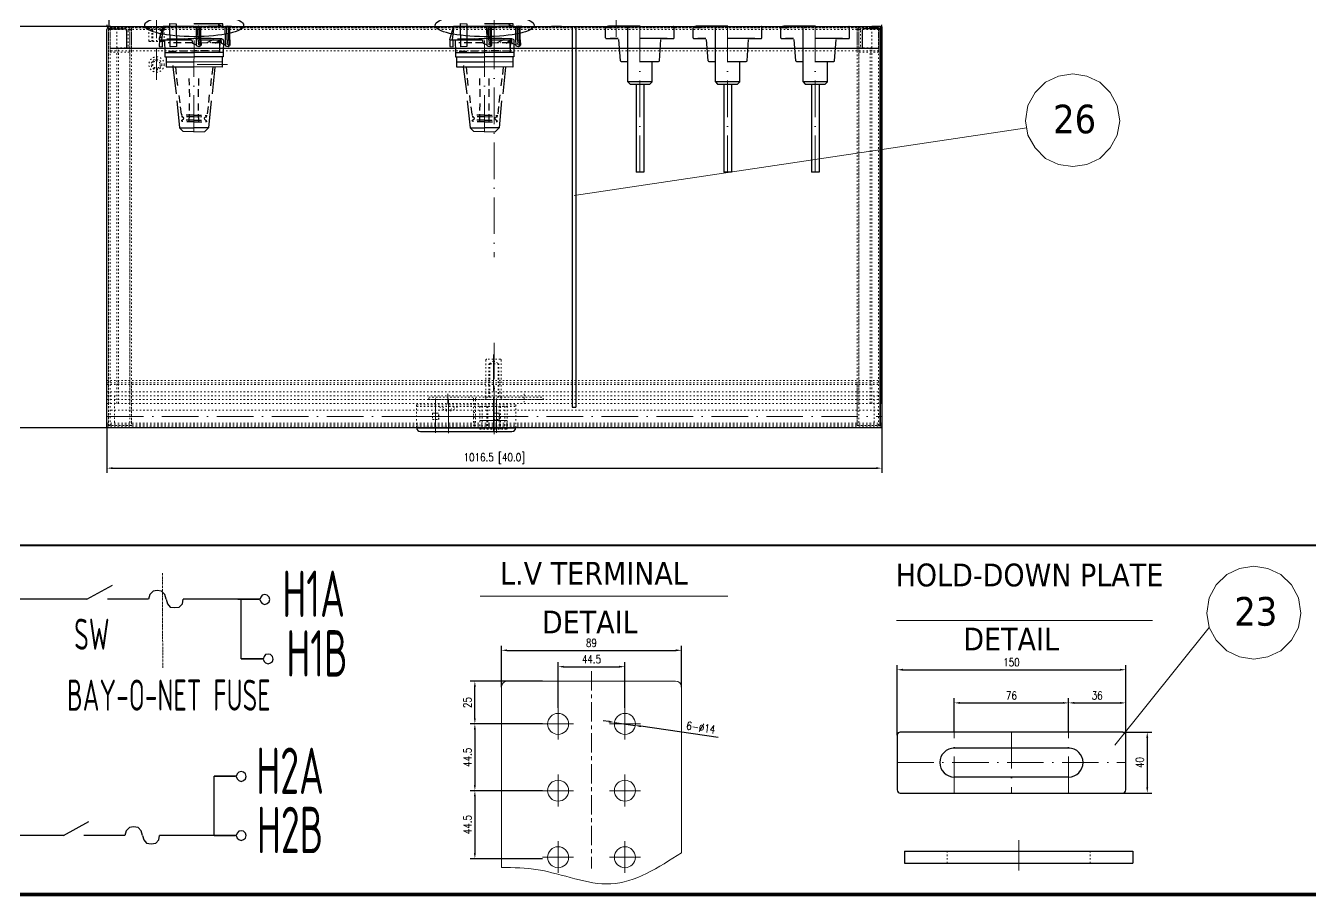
# Model space of a CAD drawing. Header units: millimetres. Extents: x 13152 to 35014, y -6229 to -226.
# Drawn here: x 26765 to 28450, y -4089 to -2945 of the extents above; entities that cross this region are included whole.
import ezdxf
from ezdxf.enums import TextEntityAlignment as Align

# ---------------------------------------------------------------- set-up
doc = ezdxf.new("R2010")
doc.units = ezdxf.units.MM
doc.header["$LTSCALE"] = 4
for name, pattern in [('5 双点画线', [10.5, 6.25, -1.25, 0.25, -1.25, 0.25, -1.25]), ('ACAD_ISO03W100', [1.18, 0.47, -0.71]), ('ACAD_ISO10W100', [18, 12, -3, 0, -3]), ('CENTERX2', [101.6, 63.5, -12.7, 12.7, -12.7]), ('DASHED', [0.75, 0.5, -0.25]), ('点画线', [18, 12, -2, 2, -2])]:
    doc.linetypes.add(name, pattern=pattern)
doc.layers.add('1', color=12, linetype='Continuous')
doc.layers.add('4虚线层', color=6, linetype='DASHED')
doc.layers.add('中心线层', color=1, linetype='点画线', lineweight=18, true_color=0xff0000)
doc.layers.add('标注、文本', color=3, linetype='Continuous', lineweight=25)
doc.layers.add('铁心', color=3, linetype='Continuous', lineweight=0)
doc.styles.add('pdm', font='gbenor.shx', dxfattribs={"width": 0.8, "bigfont": 'gbhzfs.shx'})
doc.styles.add('Tahoma$001', font='tahoma.ttf', dxfattribs={"height": 2.159784})
doc.styles.add('TH_GBDIM', font='romans.shx', dxfattribs={"width": 0.8, "bigfont": 'gbcbig.shx'})
doc.dimstyles.new('TH_GBDIM1', dxfattribs={"dimscale": 3, "dimtxt": 3.5, "dimasz": 2.5, "dimexe": 2, "dimexo": 0, "dimgap": 1.5, "dimtad": 1, "dimdec": 1, "dimzin": 0, "dimdsep": 46, "dimtxsty": 'TH_GBDIM', "dimcen": 2.5, "dimclrd": 3, "dimclre": 256, "dimclrt": 2, "dimadec": 0, "dimazin": 0, "dimtfac": 0.714286, "dimtdec": 1, "dimtmove": 0, "dimatfit": 3, "dimfxl": 1, "dimtzin": 0, "dimlwd": -1, "dimlwe": -1, "dimarcsym": 0})

# ---------------------------------------------------------------- blocks, each defined once
blk = doc.blocks.new('*D257')
at = {"layer": 'Defpoints', "color": 0, "transparency": 16777216}
for p in [(28203.9, -3872.9), (28203.9, -3952.9), (28236.1, -3952.9)]:
    blk.add_point(p, dxfattribs=at)
at = {"layer": '标注、文本', "transparency": 16777216}
for p, q in [((28203.9, -3872.9), (28242.1, -3872.9)), ((28203.9, -3952.9), (28242.1, -3952.9))]:
    blk.add_line(p, q, dxfattribs=at)
at = {"layer": '标注、文本', "color": 3, "transparency": 16777216}
blk.add_line((28236.1, -3880.4), (28236.1, -3945.4), dxfattribs=at)
for points in [[(28234.8, -3880.4), (28237.3, -3880.4), (28236.1, -3872.9)], [(28234.8, -3945.4), (28237.3, -3945.4), (28236.1, -3952.9)]]:
    blk.add_solid(points, dxfattribs=at)
at = {"layer": '标注、文本', "color": 2, "transparency": 16777216, "insert": (28226.3, -3912.9), "char_height": 10.5, "attachment_point": 5, "rotation": 90, "style": 'TH_GBDIM'}
blk.add_mtext('40', dxfattribs=at)
blk = doc.blocks.new('*D258')
at = {"layer": 'Defpoints', "color": 0, "transparency": 16777216}
for p in [(28207.9, -3791), (27907.9, -3876.9), (28207.9, -3876.9)]:
    blk.add_point(p, dxfattribs=at)
at = {"layer": '标注、文本', "transparency": 16777216}
for p, q in [((27907.9, -3876.9), (27907.9, -3785)), ((28207.9, -3876.9), (28207.9, -3785))]:
    blk.add_line(p, q, dxfattribs=at)
at = {"layer": '标注、文本', "color": 3, "transparency": 16777216}
blk.add_line((27915.4, -3791), (28200.4, -3791), dxfattribs=at)
for points in [[(27915.4, -3789.7), (27915.4, -3792.2), (27907.9, -3791)], [(28200.4, -3789.7), (28200.4, -3792.2), (28207.9, -3791)]]:
    blk.add_solid(points, dxfattribs=at)
at = {"layer": '标注、文本', "color": 2, "transparency": 16777216, "insert": (28057.9, -3781.2), "char_height": 10.5, "attachment_point": 5, "style": 'TH_GBDIM'}
blk.add_mtext('150', dxfattribs=at)
blk = doc.blocks.new('*D259')
at = {"layer": 'Defpoints', "color": 0, "transparency": 16777216}
for p in [(28132.9, -3834.5), (27982.9, -3872.9), (28132.9, -3872.9)]:
    blk.add_point(p, dxfattribs=at)
at = {"layer": '标注、文本', "transparency": 16777216}
for p, q in [((27982.9, -3872.9), (27982.9, -3828.5)), ((28132.9, -3872.9), (28132.9, -3828.5))]:
    blk.add_line(p, q, dxfattribs=at)
at = {"layer": '标注、文本', "color": 3, "transparency": 16777216}
blk.add_line((27990.4, -3834.5), (28125.4, -3834.5), dxfattribs=at)
for points in [[(27990.4, -3833.3), (27990.4, -3835.8), (27982.9, -3834.5)], [(28125.4, -3833.3), (28125.4, -3835.8), (28132.9, -3834.5)]]:
    blk.add_solid(points, dxfattribs=at)
at = {"layer": '标注、文本', "color": 2, "transparency": 16777216, "insert": (28057.9, -3824.8), "char_height": 10.5, "attachment_point": 5, "style": 'TH_GBDIM'}
blk.add_mtext('76', dxfattribs=at)
blk = doc.blocks.new('*D260')
at = {"layer": 'Defpoints', "color": 0, "transparency": 16777216}
for p in [(28207.9, -3834.5), (28132.9, -3872.9), (28207.9, -3872.9)]:
    blk.add_point(p, dxfattribs=at)
at = {"layer": '标注、文本', "transparency": 16777216}
for p, q in [((28132.9, -3872.9), (28132.9, -3828.5)), ((28207.9, -3872.9), (28207.9, -3828.5))]:
    blk.add_line(p, q, dxfattribs=at)
at = {"layer": '标注、文本', "color": 3, "transparency": 16777216}
blk.add_line((28140.4, -3834.5), (28200.4, -3834.5), dxfattribs=at)
for points in [[(28140.4, -3833.3), (28140.4, -3835.8), (28132.9, -3834.5)], [(28200.4, -3833.3), (28200.4, -3835.8), (28207.9, -3834.5)]]:
    blk.add_solid(points, dxfattribs=at)
at = {"layer": '标注、文本', "color": 2, "transparency": 16777216, "insert": (28170.4, -3824.8), "char_height": 10.5, "attachment_point": 5, "style": 'TH_GBDIM'}
blk.add_mtext('36', dxfattribs=at)
blk = doc.blocks.new('*D261')
at = {"layer": 'Defpoints', "color": 0, "transparency": 16777216}
for p in [(27625, -3765.5), (27388.7, -3813.9), (27625, -3813.9)]:
    blk.add_point(p, dxfattribs=at)
at = {"layer": '标注、文本', "transparency": 16777216}
for p, q in [((27388.7, -3813.9), (27388.7, -3759.5)), ((27625, -3813.9), (27625, -3759.5))]:
    blk.add_line(p, q, dxfattribs=at)
at = {"layer": '标注、文本', "color": 3, "transparency": 16777216}
blk.add_line((27396.2, -3765.5), (27617.5, -3765.5), dxfattribs=at)
for points in [[(27396.2, -3764.2), (27396.2, -3766.7), (27388.7, -3765.5)], [(27617.5, -3764.2), (27617.5, -3766.7), (27625, -3765.5)]]:
    blk.add_solid(points, dxfattribs=at)
at = {"layer": '标注、文本', "color": 2, "transparency": 16777216, "insert": (27506.8, -3755.7), "char_height": 10.5, "attachment_point": 5, "style": 'TH_GBDIM'}
blk.add_mtext('89', dxfattribs=at)
blk = doc.blocks.new('*D262')
at = {"layer": 'Defpoints', "color": 0, "transparency": 16777216}
for p in [(27353.9, -3806), (27442.7, -3806), (27442.7, -3862.1)]:
    blk.add_point(p, dxfattribs=at)
at = {"layer": '标注、文本', "transparency": 16777216}
for p, q in [((27442.7, -3806), (27347.9, -3806)), ((27442.7, -3862.1), (27347.9, -3862.1))]:
    blk.add_line(p, q, dxfattribs=at)
at = {"layer": '标注、文本', "color": 3, "transparency": 16777216}
blk.add_line((27353.9, -3854.6), (27353.9, -3813.5), dxfattribs=at)
for points in [[(27352.6, -3813.5), (27355.1, -3813.5), (27353.9, -3806)], [(27352.6, -3854.6), (27355.1, -3854.6), (27353.9, -3862.1)]]:
    blk.add_solid(points, dxfattribs=at)
at = {"layer": '标注、文本', "color": 2, "transparency": 16777216, "insert": (27344.1, -3834.1), "char_height": 10.5, "attachment_point": 5, "rotation": 90, "style": 'TH_GBDIM'}
blk.add_mtext('25', dxfattribs=at)
blk = doc.blocks.new('*D263')
at = {"layer": 'Defpoints', "color": 0, "transparency": 16777216}
for p in [(27442.7, -3862.1), (27353.9, -3949.8), (27442.7, -3949.8)]:
    blk.add_point(p, dxfattribs=at)
at = {"layer": '标注、文本', "transparency": 16777216}
for p, q in [((27442.7, -3862.1), (27347.9, -3862.1)), ((27442.7, -3949.8), (27347.9, -3949.8))]:
    blk.add_line(p, q, dxfattribs=at)
at = {"layer": '标注、文本', "color": 3, "transparency": 16777216}
blk.add_line((27353.9, -3869.6), (27353.9, -3942.3), dxfattribs=at)
for points in [[(27352.6, -3869.6), (27355.1, -3869.6), (27353.9, -3862.1)], [(27352.6, -3942.3), (27355.1, -3942.3), (27353.9, -3949.8)]]:
    blk.add_solid(points, dxfattribs=at)
at = {"layer": '标注、文本', "color": 2, "transparency": 16777216, "insert": (27344.1, -3906), "char_height": 10.5, "attachment_point": 5, "rotation": 90, "style": 'TH_GBDIM'}
blk.add_mtext('44.5', dxfattribs=at)
blk = doc.blocks.new('*D264')
at = {"layer": 'Defpoints', "color": 0, "transparency": 16777216}
for p in [(27550.7, -3787), (27463.1, -3841), (27550.7, -3841)]:
    blk.add_point(p, dxfattribs=at)
at = {"layer": '标注、文本', "transparency": 16777216}
for p, q in [((27463.1, -3841), (27463.1, -3781)), ((27550.7, -3841), (27550.7, -3781))]:
    blk.add_line(p, q, dxfattribs=at)
at = {"layer": '标注、文本', "color": 3, "transparency": 16777216}
blk.add_line((27470.6, -3787), (27543.2, -3787), dxfattribs=at)
for points in [[(27470.6, -3785.7), (27470.6, -3788.2), (27463.1, -3787)], [(27543.2, -3785.7), (27543.2, -3788.2), (27550.7, -3787)]]:
    blk.add_solid(points, dxfattribs=at)
at = {"layer": '标注、文本', "color": 2, "transparency": 16777216, "insert": (27506.9, -3777.2), "char_height": 10.5, "attachment_point": 5, "style": 'TH_GBDIM'}
blk.add_mtext('44.5', dxfattribs=at)
blk = doc.blocks.new('*D265')
at = {"layer": 'Defpoints', "color": 0, "transparency": 16777216}
for p in [(27537.1, -3860.2), (27564.4, -3864.2)]:
    blk.add_point(p, dxfattribs=at)
at = {"layer": '标注、文本', "color": 3, "transparency": 16777216}
for p, q in [((27529.7, -3859.1), (27522.3, -3858)), ((27537.1, -3860.2), (27564.4, -3864.2)), ((27672.9, -3880.1), (27571.8, -3865.2))]:
    blk.add_line(p, q, dxfattribs=at)
for points in [[(27529.9, -3857.8), (27529.5, -3860.3), (27537.1, -3860.2)], [(27572, -3864), (27571.6, -3866.5), (27564.4, -3864.2)]]:
    blk.add_solid(points, dxfattribs=at)
at = {"layer": '标注、文本', "color": 2, "transparency": 16777216, "insert": (27650.3, -3866.9), "char_height": 10.5, "attachment_point": 5, "rotation": 351.6664, "style": 'TH_GBDIM'}
blk.add_mtext('6-%%C14', dxfattribs=at)
blk = doc.blocks.new('5354650')
at = {"layer": '4虚线层', "ltscale": 5}
h = blk.add_hatch(color=256, dxfattribs=at)
h.dxf.hatch_style = 2
h.paths.add_polyline_path([(26822.8, -1880.6), (26822.8, -1911.9), (26826.3, -1912.7)])
h = blk.add_hatch(color=256, dxfattribs=at)
h.dxf.hatch_style = 2
h.paths.add_polyline_path([(26822.8, -1880.6), (26826.2, -1881.4), (26826.3, -1912.7)])
at = {"layer": '标注、文本'}
h = blk.add_hatch(color=256, dxfattribs=at)
h.dxf.hatch_style = 2
h.paths.add_polyline_path([(26822.8, -1911.9), (26826.3, -1912.7), (26825.7, -1918.4)])
at = {"layer": '4虚线层', "ltscale": 5}
for points in [[(26847.9, -1879.1), (26848, -1847.1)], [(26842.5, -1858.2), (26842.4, -1880.7)], [(26916.9, -1860.8), (26945.2, -1864.4)], [(26945.1, -1865.1), (26945.4, -1866.7), (26946.8, -1867), (26948.4, -1866.6), (26949.4, -1865.4)], [(26950.2, -1864.8), (26949.5, -1864.7), (26949.4, -1865.4)], [(26951.6, -1881.2), (26951.4, -1865.9), (26950.9, -1865), (26950.2, -1864.8)], [(26918.7, -1875.1), (26894.8, -1874.6)], [(26918.9, -1886.8), (26894.8, -1887)], [(26951.6, -1874.6), (26927.5, -1874.9)], [(26951.7, -1887), (26927.7, -1886.6)], [(26846.3, -1914.4), (26844, -1914.6), (26847.8, -1914), (26848.2, -1890.1)], [(26916.4, -1900.7), (26944.8, -1897.8)], [(26949.6, -1896), (26948.4, -1895), (26947, -1894.7), (26945.4, -1895.1), (26945, -1897.1)], [(26949.6, -1896), (26950.1, -1896.9), (26950.8, -1897)], [(26950.8, -1897), (26951.5, -1897.2), (26951.8, -1895.8)]]:
    blk.add_lwpolyline(points, dxfattribs=at)
for points in [[(26858.8, -1847.4), (26858.8, -1847.4), (26858.4, -1880.8), (26858.4, -1880.8)], [(26860.6, -1849.2), (26860.6, -1849.2), (26860.6, -1880.6), (26860.6, -1880.6)], [(26879.3, -1856.5), (26879.3, -1856.5), (26907.8, -1859.4), (26907.8, -1859.4)], [(26942.9, -1880.6), (26942.9, -1880.6), (26943.1, -1863.9), (26943.1, -1863.9)], [(26945, -1881.1), (26945, -1881.1), (26945.2, -1864.4), (26945.2, -1864.4)], [(26949.5, -1880.7), (26949.5, -1880.7), (26949.4, -1865.4), (26949.4, -1865.4)], [(26950.2, -1864.8), (26950.2, -1864.8), (26950.4, -1864.2), (26950.4, -1864.2)], [(26858.7, -1914.4), (26858.7, -1914.4), (26858.4, -1880.8), (26858.4, -1880.8)], [(26942.9, -1880.6), (26942.9, -1880.6), (26943.3, -1898.2), (26943.3, -1898.2)], [(26945, -1881.1), (26945, -1881.1), (26944.8, -1897.8), (26944.8, -1897.8)], [(26949.5, -1880.7), (26949.5, -1880.7), (26949.4, -1896.7), (26949.4, -1896.7)], [(26951.6, -1881.2), (26951.6, -1881.2), (26951.8, -1895.8), (26951.8, -1895.8)], [(26843.7, -1906.5), (26843.7, -1906.5), (26848, -1897.3), (26848, -1897.3)], [(26847.6, -1902.3), (26847.6, -1902.3), (26847.8, -1901.6), (26847.8, -1901.6)], [(26879.7, -1905.4), (26879.7, -1905.4), (26908.2, -1901.8), (26908.2, -1901.8)], [(26842.7, -1917.2), (26842.7, -1917.2), (26842.9, -1916.5), (26842.9, -1916.5)], [(26848.2, -1909), (26848.2, -1909), (26844, -1914.6), (26844, -1914.6)], [(26844.9, -1914.1), (26844.9, -1914.1), (26860.9, -1914.1), (26860.9, -1914.1)], [(26847.8, -1911.1), (26847.8, -1911.1), (26846.3, -1914.4), (26846.3, -1914.4)]]:
    blk.add_open_spline(points, degree=3, dxfattribs=at)
at = {"layer": '标注、文本', "color": 1, "linetype": 'ACAD_ISO10W100', "lineweight": 18}
blk.add_line((26964.8, -1880.6), (26822.8, -1880.9), dxfattribs=at)
at = {"layer": '标注、文本'}
for points in [[(26844.2, -1835.3), (26841.9, -1835.5), (26826.2, -1840.6)], [(26844.2, -1835.3), (26852.9, -1835.1), (26853.4, -1839.6), (26843.9, -1839.6)], [(26844.2, -1835.3), (26844, -1876.7), (26844.6, -1877.6), (26845.8, -1878.6)], [(26826.4, -1880.7), (26826.2, -1840.6), (26844.2, -1838.2)], [(26844.8, -1842), (26860.6, -1842.7), (26866.5, -1842.6), (26866.5, -1880.5)], [(26866.5, -1842.6), (26866.9, -1844.1), (26879.3, -1844.1), (26879.6, -1880.6)], [(26872.7, -1844), (26873, -1880.5)], [(26877.9, -1853.2), (26879.4, -1852.9), (26914.8, -1857.4)], [(26924.1, -1858.1), (26959.6, -1861.9), (26959.6, -1880.9)], [(26964.8, -1880.6), (26964.4, -1866.7), (26959.6, -1861.9)], [(26826.4, -1880.7), (26825.7, -1918.4), (26822.8, -1918.5), (26822.8, -1880.6)], [(26825.8, -1886.4), (26826.9, -1888.1), (26828.2, -1888.4)], [(26826.4, -1880.7), (26826.1, -1919.9), (26826.4, -1921.5), (26827.8, -1921.8)], [(26826.3, -1884.3), (26826.6, -1885.8), (26828, -1886.2)], [(26844.9, -1914.1), (26843.2, -1915.2), (26842.7, -1917.2), (26843.1, -1918.8), (26845.2, -1919.3), (26860.5, -1919.1), (26866.3, -1919), (26866.5, -1880.5)], [(26843.9, -1889.8), (26844, -1914.6), (26858.7, -1914.4), (26860.2, -1914), (26860.5, -1912.6), (26860.6, -1880.6)], [(26844, -1886.2), (26844.3, -1888.5)], [(26844, -1886.2), (26844.3, -1888.5)], [(26851.1, -1884.2), (26848.6, -1879.3), (26845.8, -1878.6)], [(26850.8, -1888.5), (26850.4, -1887), (26849, -1886.6)], [(26853.2, -1887.6), (26852.8, -1886.1), (26852.4, -1884.5), (26851.1, -1884.2)], [(26851.2, -1890), (26852.2, -1888.8), (26853.2, -1887.6)], [(26866.6, -1917.7), (26879.7, -1917.8), (26879.6, -1880.6)], [(26923.9, -1903.2), (26959.6, -1899.8), (26959.6, -1880.9)], [(26964.8, -1880.6), (26964.4, -1895.1), (26959.6, -1899.8)], [(26827.9, -1889.8), (26826.4, -1890.2), (26826.1, -1891.5)], [(26843.9, -1889.8), (26844, -1914.6), (26844.6, -1915.5), (26845.8, -1916.5)], [(26843.9, -1889.8), (26851.2, -1890)], [(26826.1, -1919.9), (26826.3, -1922.2), (26826.6, -1923.7), (26828, -1924)], [(26851.1, -1922.1), (26848.6, -1917.1), (26845.8, -1916.5)], [(26879.7, -1908.3), (26914.8, -1904.7)], [(26825.8, -1924.3), (26826.9, -1926), (26828.2, -1926.3)], [(26826.1, -1929.4), (26826.3, -1922.2)], [(26827.9, -1927.7), (26826.4, -1928), (26826.1, -1929.4)], [(26843.9, -1927.7), (26851.2, -1927.9)], [(26850.8, -1926.4), (26850.4, -1924.8), (26849, -1924.5)], [(26853.2, -1925.5), (26852.8, -1923.9), (26852.4, -1922.4), (26851.1, -1922.1)], [(26851.2, -1927.9), (26852, -1927.4), (26853.2, -1925.5)]]:
    blk.add_lwpolyline(points, dxfattribs=at)
blk.add_lwpolyline([(26823, -1857.3), (26852.8, -1857.7), (26853.2, -1849.7), (26822.7, -1849.2)], close=True, dxfattribs=at)
for points in [[(26842.6, -1845.1), (26842.6, -1845.1), (26842.4, -1880.7), (26842.4, -1880.7)], [(26860.6, -1842.7), (26860.6, -1842.7), (26860.6, -1880.6), (26860.6, -1880.6)], [(26827.3, -1883.1), (26827.3, -1883.1), (26842.5, -1886.6), (26842.5, -1886.6)], [(26843.8, -1884), (26843.8, -1884), (26827.8, -1883.9), (26827.8, -1883.9)], [(26844, -1886.2), (26844, -1886.2), (26828, -1886.2), (26828, -1886.2)], [(26842.3, -1903.3), (26842.3, -1903.3), (26842.4, -1880.7), (26842.4, -1880.7)], [(26842.7, -1917.2), (26842.7, -1917.2), (26842.4, -1880.7), (26842.4, -1880.7)], [(26851.1, -1884.2), (26851.1, -1884.2), (26843.8, -1884), (26843.8, -1884)], [(26844, -1886.2), (26844, -1886.2), (26849, -1886.6), (26849, -1886.6)], [(26860.5, -1919.1), (26860.5, -1919.1), (26860.6, -1880.6), (26860.6, -1880.6)], [(26873.2, -1917.7), (26873.2, -1917.7), (26873, -1880.5), (26873, -1880.5)], [(26843.9, -1889.8), (26843.9, -1889.8), (26827.9, -1889.8), (26827.9, -1889.8)], [(26844.3, -1888.5), (26844.3, -1888.5), (26828.2, -1888.4), (26828.2, -1888.4)], [(26844.3, -1888.5), (26844.3, -1888.5), (26850.8, -1888.5), (26850.8, -1888.5)], [(26850.8, -1888.5), (26850.8, -1888.5), (26851, -1887.8), (26851, -1887.8)], [(26843.8, -1921.9), (26843.8, -1921.9), (26827.8, -1921.8), (26827.8, -1921.8)], [(26843.9, -1927.7), (26843.9, -1927.7), (26827.9, -1927.7), (26827.9, -1927.7)], [(26844, -1924.1), (26844, -1924.1), (26828, -1924), (26828, -1924)], [(26844.3, -1926.3), (26844.3, -1926.3), (26828.2, -1926.3), (26828.2, -1926.3)], [(26851.1, -1922.1), (26851.1, -1922.1), (26843.8, -1921.9), (26843.8, -1921.9)], [(26844, -1924.1), (26844, -1924.1), (26844.3, -1926.3), (26844.3, -1926.3)], [(26844, -1924.1), (26844, -1924.1), (26849, -1924.5), (26849, -1924.5)], [(26844.3, -1926.3), (26844.3, -1926.3), (26850.8, -1926.4), (26850.8, -1926.4)], [(26850.8, -1926.4), (26850.8, -1926.4), (26851, -1925.7), (26851, -1925.7)]]:
    blk.add_open_spline(points, degree=3, dxfattribs=at)
blk = doc.blocks.new('22569005')
at = {"layer": '4虚线层', "ltscale": 5}
blk.add_line((26040.1, -3605.1), (26040.1, -3615.1), dxfattribs=at)
at = {"layer": '标注、文本'}
for p, q in [((25863.8, -3565.1), (25849.8, -3565.1)), ((25864.8, -3581.7), (25864.8, -3566.1)), ((25864.8, -3581.7), (25864.8, -3571.1)), ((25864.8, -3581.7), (25864.8, -3571.1)), ((25893.9, -3584.6), (25865.8, -3582.7)), ((25893.9, -3584.6), (25865.8, -3582.7)), ((25894.8, -3610.1), (25894.8, -3585.6)), ((25894.8, -3610.1), (25894.8, -3585.6)), ((25921.8, -3594.1), (25894.8, -3594.1)), ((25921.8, -3594.1), (25924.8, -3597.1)), ((25921.8, -3594.1), (25921.8, -3626.1)), ((25921.8, -3594.1), (25924.8, -3597.1)), ((25921.8, -3594.1), (25921.8, -3626.1)), ((25924.8, -3623.1), (25924.8, -3597.1)), ((25924.8, -3623.1), (25924.8, -3597.1)), ((25924.8, -3605.1), (26040.1, -3605.1)), ((26040.1, -3605.1), (26040.1, -3615.1)), ((25921.8, -3626.1), (25924.8, -3623.1)), ((25921.8, -3626.1), (25924.8, -3623.1)), ((25924.8, -3615.1), (26040.1, -3615.1)), ((25921.8, -3626.1), (25848.8, -3626.1)), ((25864.8, -3654.1), (25864.8, -3638.5)), ((25864.8, -3638.6), (25864.8, -3649.1)), ((25864.8, -3638.6), (25864.8, -3649.1)), ((25893.9, -3635.7), (25865.8, -3637.6)), ((25893.9, -3635.7), (25865.8, -3637.6)), ((25894.8, -3634.7), (25894.8, -3626.1)), ((25894.8, -3634.7), (25894.8, -3626.1)), ((25850.3, -3646.2), (25850.3, -3647.2)), ((25850.3, -3647.2), (25850.9, -3647.2)), ((25850.3, -3647.2), (25850.9, -3647.2)), ((25850.3, -3654.1), (25850.3, -3649.1)), ((25850.9, -3649.1), (25850.3, -3649.1)), ((25850.9, -3647.2), (25850.9, -3649.1)), ((25863.8, -3655.1), (25851.3, -3655.1))]:
    blk.add_line(p, q, dxfattribs=at)
at = {"layer": '标注、文本', "color": 1, "linetype": 'ACAD_ISO10W100', "lineweight": 18}
blk.add_line((26040.1, -3610.1), (25848.8, -3610.1), dxfattribs=at)
at = {"layer": '标注、文本'}
for points in [[(25848.7, -3609.9), (25848.4, -3649.2), (25848.7, -3650.7), (25850.1, -3651)], [(25848.4, -3649.2), (25848.6, -3651.4), (25848.9, -3653), (25850.3, -3653.3)]]:
    blk.add_lwpolyline(points, dxfattribs=at)
for centre, start, end in [((25849.8, -3566.1), 90, 180), ((25863.8, -3566.1), 0, 90), ((25893.8, -3585.6), 0, 86.1859), ((25893.8, -3585.6), 0, 86.1859), ((25893.8, -3634.7), 273.8141, 0), ((25893.8, -3634.7), 273.8141, 0), ((25851.3, -3654.1), 180, 270), ((25863.8, -3654.1), 270, 0)]:
    blk.add_arc(centre, 1, start, end, dxfattribs=at)
blk.add_open_spline([(25864.9, -3574.3), (25864.9, -3574.3), (25864.7, -3610), (25864.7, -3610)], degree=3, dxfattribs=at)
blk = doc.blocks.new('*D268')
at = {"layer": 'Defpoints', "color": 0, "transparency": 16777216}
for p in [(26871.2, -3473.3), (27887.7, -3473.3), (27887.7, -3526.3)]:
    blk.add_point(p, dxfattribs=at)
at = {"layer": '标注、文本', "transparency": 16777216}
for p, q in [((26871.2, -3473.3), (26871.2, -3532.3)), ((27887.7, -3473.3), (27887.7, -3532.3))]:
    blk.add_line(p, q, dxfattribs=at)
at = {"layer": '标注、文本', "color": 3, "transparency": 16777216}
blk.add_line((26878.7, -3526.3), (27880.2, -3526.3), dxfattribs=at)
for points in [[(26878.7, -3525), (26878.7, -3527.5), (26871.2, -3526.3)], [(27880.2, -3525), (27880.2, -3527.5), (27887.7, -3526.3)]]:
    blk.add_solid(points, dxfattribs=at)
at = {"layer": '标注、文本', "color": 2, "transparency": 16777216, "insert": (27379.4, -3513.8), "char_height": 10.5, "attachment_point": 5, "style": 'TH_GBDIM'}
blk.add_mtext('1016.5 [40.0]', dxfattribs=at)
blk = doc.blocks.new('*D269')
at = {"layer": 'Defpoints', "color": 0, "transparency": 16777216}
for p in [(26638.1, -2358.8), (26876.2, -2358.8), (26871.2, -3473.3)]:
    blk.add_point(p, dxfattribs=at)
at = {"layer": '标注、文本', "transparency": 16777216}
for p, q in [((26876.2, -2358.8), (26632.1, -2358.8)), ((26871.2, -3473.3), (26632.1, -3473.3))]:
    blk.add_line(p, q, dxfattribs=at)
at = {"layer": '标注、文本', "color": 3, "transparency": 16777216}
blk.add_line((26638.1, -3465.8), (26638.1, -2366.3), dxfattribs=at)
for points in [[(26636.9, -2366.3), (26639.4, -2366.3), (26638.1, -2358.8)], [(26636.9, -3465.8), (26639.4, -3465.8), (26638.1, -3473.3)]]:
    blk.add_solid(points, dxfattribs=at)
at = {"layer": '标注、文本', "color": 2, "transparency": 16777216, "insert": (26625.6, -2916), "char_height": 10.5, "attachment_point": 5, "rotation": 90, "style": 'TH_GBDIM'}
blk.add_mtext('1114.5 [43.9]', dxfattribs=at)
blk = doc.blocks.new('*D255')
at = {"layer": 'Defpoints', "color": 0, "transparency": 16777216}
for p in [(26742.9, -2946.3), (26876.2, -2946.3), (26871.2, -3473.3)]:
    blk.add_point(p, dxfattribs=at)
at = {"layer": '标注、文本', "transparency": 16777216}
for p, q in [((26876.2, -2946.3), (26736.9, -2946.3)), ((26871.2, -3473.3), (26736.9, -3473.3))]:
    blk.add_line(p, q, dxfattribs=at)
at = {"layer": '标注、文本', "color": 3, "transparency": 16777216}
blk.add_line((26742.9, -3465.8), (26742.9, -2953.8), dxfattribs=at)
for points in [[(26741.7, -2953.8), (26744.2, -2953.8), (26742.9, -2946.3)], [(26741.7, -3465.8), (26744.2, -3465.8), (26742.9, -3473.3)]]:
    blk.add_solid(points, dxfattribs=at)
at = {"layer": '标注、文本', "color": 2, "transparency": 16777216, "insert": (26730.4, -3209.8), "char_height": 10.5, "attachment_point": 5, "rotation": 90, "style": 'TH_GBDIM'}
blk.add_mtext('527.0 [20.7]', dxfattribs=at)
blk = doc.blocks.new('*D281')
at = {"layer": 'Defpoints', "color": 0, "transparency": 16777216}
for p in [(27442.7, -3949.8), (27353.9, -4039.1), (27442.7, -4039.1)]:
    blk.add_point(p, dxfattribs=at)
at = {"layer": '标注、文本', "transparency": 16777216}
for p, q in [((27442.7, -3949.8), (27347.9, -3949.8)), ((27442.7, -4039.1), (27347.9, -4039.1))]:
    blk.add_line(p, q, dxfattribs=at)
at = {"layer": '标注、文本', "color": 3, "transparency": 16777216}
blk.add_line((27353.9, -3957.3), (27353.9, -4031.6), dxfattribs=at)
for points in [[(27352.6, -3957.3), (27355.1, -3957.3), (27353.9, -3949.8)], [(27352.6, -4031.6), (27355.1, -4031.6), (27353.9, -4039.1)]]:
    blk.add_solid(points, dxfattribs=at)
at = {"layer": '标注、文本', "color": 2, "transparency": 16777216, "insert": (27344.1, -3994.4), "char_height": 10.5, "attachment_point": 5, "rotation": 90, "style": 'TH_GBDIM'}
blk.add_mtext('44.5', dxfattribs=at)

msp = doc.modelspace()

# ---------------------------------------------------------------- linework, layer by layer
at = {"layer": '1', "color": 0, "lineweight": 40}
msp.add_line((26139.5, -3627.21), (31322.75, -3627.21), dxfattribs=at)
at = {"layer": '1', "color": 1, "linetype": 'CENTERX2', "lineweight": 13, "ltscale": 0.1}
msp.add_line((27506.93, -3792.92), (27506.88, -4052.1), dxfattribs=at)
at = {"layer": '1', "color": 0, "lineweight": 40, "const_width": 4.72}
msp.add_lwpolyline([(26139.5, -4086.14), (31322.75, -4086.14), (31322.75, -360.68), (26139.5, -360.68), (26139.5, -4086.14)], dxfattribs=at)
at = {"layer": '中心线层', "lineweight": 13}
for p, q in [((27463.1, -3840.97), (27463.1, -3882.78)), ((27550.75, -3840.98), (27550.73, -3882.79)), ((27442.74, -3862.14), (27483.45, -3862.14)), ((27571.1, -3862.16), (27530.39, -3862.15)), ((27463.1, -3928.63), (27463.1, -3970.44)), ((27550.72, -3928.65), (27550.71, -3970.46)), ((27442.74, -3949.8), (27483.45, -3949.8)), ((27571.07, -3949.82), (27530.36, -3949.81)), ((27463.1, -4016.03), (27463.1, -4057.84)), ((27550.72, -4016.04), (27550.71, -4057.85)), ((27442.74, -4037.2), (27483.45, -4037.2)), ((27571.07, -4037.22), (27530.36, -4037.21))]:
    msp.add_line(p, q, dxfattribs=at)
at = {"layer": '标注、文本'}
for p, q in [((26873.66, -2364.26), (26873.66, -2946.26)), ((26875.16, -2946.26), (27883.65, -2946.26)), ((26875.16, -2946.26), (27883.65, -2946.26)), ((26875.16, -2946.26), (26884.16, -2946.26)), ((26876.16, -2949.26), (26894.16, -2949.26)), ((26926.16, -2949.26), (26924.76, -2946.26)), ((26946.16, -2949.26), (26947.34, -2946.26)), ((27376.69, -2946.26), (27363.69, -2946.26)), ((27434.37, -2946.26), (27435.87, -2946.26)), ((27467.41, -2946.26), (27454.41, -2946.26)), ((27481.41, -2946.26), (27481.41, -3446.26)), ((27486.41, -2946.26), (27486.41, -3446.26)), ((27522.87, -2946.26), (27524.37, -2946.26)), ((27882.65, -2949.26), (27864.65, -2949.26)), ((27883.65, -2946.26), (27874.65, -2946.26)), ((27883.65, -2948.26), (27874.65, -2948.26)), ((27885.65, -2948.26), (27885.65, -3471.26)), ((27885.65, -2978.26), (27885.65, -2948.26)), ((27887.65, -2946.26), (27887.65, -3473.26)), ((26871.16, -3473.26), (26871.16, -2950.26)), ((26871.16, -3441.26), (26871.16, -2950.26)), ((26896.66, -2951.76), (26896.66, -2974.76)), ((26901.16, -2950.26), (26903.16, -2950.26)), ((27857.65, -2950.26), (27855.65, -2950.26)), ((27862.15, -2951.76), (27862.15, -2974.76)), ((27885.65, -2950.26), (27883.65, -2950.26)), ((27885.65, -3470.26), (27885.65, -2950.26)), ((27885.65, -3441.26), (27885.65, -2950.26)), ((27887.65, -3441.26), (27887.65, -2950.26)), ((26875.16, -2974.76), (27883.65, -2974.76)), ((27481.41, -3446.26), (27486.41, -3446.26)), ((27481.41, -3446.26), (27486.41, -3446.26)), ((27351.87, -3470.26), (27354.87, -3470.26)), ((27885.15, -3471.26), (27885.15, -3469.26)), ((27887.66, -3473.26), (26871.16, -3473.26)), ((27277.41, -3473.26), (27407.41, -3473.26)), ((27282.41, -3478.26), (27402.41, -3478.26)), ((26844.97, -3698.3), (26878.24, -3680.08)), ((27047.21, -3776.53), (27047.21, -3698.3)), ((28203.94, -3872.87), (27911.94, -3872.87)), ((27907.94, -3876.87), (27907.94, -3948.87)), ((28207.94, -3948.87), (28207.94, -3876.87)), ((28132.94, -3893.87), (27982.94, -3893.87)), ((27011.88, -4008.42), (27011.88, -3930.69)), ((28132.94, -3931.87), (27982.94, -3931.87)), ((27911.94, -3952.87), (28203.94, -3952.87)), ((26814.03, -4008.42), (26847.29, -3990.2)), ((27917.36, -4028.99), (28217.36, -4028.99)), ((27917.36, -4028.99), (27917.36, -4044.99)), ((27917.36, -4044.99), (28217.36, -4044.99)), ((28217.36, -4028.99), (28217.36, -4044.99))]:
    msp.add_line(p, q, dxfattribs=at)
at = {"layer": '标注、文本', "color": 1, "linetype": 'ACAD_ISO10W100', "lineweight": 18}
for p, q in [((27379.41, -2406.97), (27379.41, -2975.72)), ((27379.41, -2521.88), (27379.41, -3249.33)), ((26936.16, -2929.76), (26936.16, -2959.76)), ((27539.41, -2929.76), (27539.41, -2959.76)), ((26936.16, -3016.26), (26936.16, -2976.26)), ((26989.41, -2996.26), (27029.41, -2996.26)), ((27379.41, -3361.52), (27379.41, -3481.85)), ((27378.37, -3377.23), (27378.37, -3448.01)), ((27379.41, -3418.29), (27379.41, -3481.13)), ((27302.41, -3434.61), (27302.41, -3479.78)), ((27318.37, -3428.7), (27318.37, -3442.25)), ((27319.42, -3435.19), (27319.42, -3480.37)), ((27378.37, -3478.85), (27378.37, -3433.36)), ((27382.41, -3434.61), (27382.41, -3479.78)), ((26871.16, -3458.26), (27887.66, -3458.26)), ((27277.41, -3458.26), (27407.41, -3458.26)), ((27360.37, -3463.76), (27396.37, -3463.76)), ((27982.94, -3952.87), (27982.94, -3872.87)), ((28057.94, -3872.87), (28057.94, -3952.87)), ((28132.94, -3952.87), (28132.94, -3872.87)), ((27907.94, -3912.87), (28207.94, -3912.87)), ((28067.36, -4014.58), (28067.36, -4054.58))]:
    msp.add_line(p, q, dxfattribs=at)
at = {"layer": '标注、文本', "color": 2, "linetype": 'ACAD_ISO03W100', "lineweight": 18}
for p, q in [((26873.16, -3471.26), (26873.16, -2948.26)), ((26873.16, -2978.26), (26873.16, -2948.26)), ((26875.16, -2948.26), (27883.65, -2948.26)), ((26875.16, -2978.26), (26875.16, -2948.26)), ((27883.65, -2948.26), (26875.16, -2948.26)), ((26875.16, -2948.26), (26884.16, -2948.26)), ((26876.16, -2946.76), (26894.16, -2946.76)), ((26884.16, -2974.26), (26884.16, -2946.26)), ((26901.16, -2978.26), (26901.16, -2948.26)), ((26903.16, -2978.26), (26903.16, -2948.26)), ((26926.16, -2949.26), (26929.16, -2946.26)), ((26926.16, -2949.26), (26926.16, -2965.76)), ((26946.16, -2949.26), (26926.16, -2949.26)), ((26943.16, -2946.26), (26929.16, -2946.26)), ((26930.16, -2966.26), (26930.16, -2946.26)), ((26931.16, -2966.26), (26931.16, -2946.26)), ((26936.16, -2966.26), (26936.16, -2946.26)), ((26941.16, -2966.26), (26941.16, -2946.26)), ((26942.16, -2966.26), (26942.16, -2946.26)), ((26943.16, -2946.26), (26946.16, -2949.26)), ((26946.16, -2965.76), (26946.16, -2949.26)), ((27855.65, -2978.26), (27855.65, -2948.26)), ((27857.65, -2978.26), (27857.65, -2948.26)), ((27882.65, -2946.76), (27864.65, -2946.76)), ((27874.65, -3441.26), (27874.65, -2946.26)), ((27874.65, -2974.26), (27874.65, -2946.26)), ((27883.65, -2978.26), (27883.65, -2948.26)), ((26873.16, -3470.26), (26873.16, -2950.26)), ((26873.16, -2950.26), (26875.16, -2950.26)), ((26873.16, -3441.26), (26873.16, -2950.26)), ((27883.65, -2950.26), (26875.16, -2950.26)), ((26875.16, -3470.26), (26875.16, -2950.26)), ((26875.16, -2980.26), (26875.16, -2950.26)), ((26884.16, -3441.26), (26884.16, -2950.26)), ((26899.16, -2951.76), (26899.16, -2974.76)), ((26901.16, -2950.26), (26901.16, -3470.26)), ((26901.16, -2980.26), (26901.16, -2950.26)), ((26903.16, -2950.26), (26903.16, -3470.26)), ((26926.16, -2965.76), (26926.66, -2966.26)), ((26926.16, -2965.76), (26946.16, -2965.76)), ((26926.66, -2966.26), (26945.66, -2966.26)), ((26945.66, -2966.26), (26946.16, -2965.76)), ((27855.65, -2950.26), (27855.65, -3470.26)), ((27857.65, -2950.26), (27857.65, -3470.26)), ((27857.65, -2980.26), (27857.65, -2950.26)), ((27859.65, -2951.76), (27859.65, -2974.76)), ((27883.65, -3470.26), (27883.65, -2950.26)), ((27883.65, -2980.26), (27883.65, -2950.26)), ((27887.66, -2950.26), (27885.65, -2950.26)), ((27883.65, -2978.26), (26875.16, -2978.26)), ((26875.16, -2980.26), (26901.16, -2980.26)), ((26884.16, -2974.26), (26901.16, -2974.26)), ((26886.16, -3441.26), (26886.16, -2974.26)), ((26901.16, -3441.26), (26901.16, -2974.26)), ((27857.65, -3441.26), (27857.65, -2974.26)), ((27874.65, -2974.26), (27857.65, -2974.26)), ((27883.65, -2980.26), (27857.65, -2980.26)), ((27872.65, -3441.26), (27872.65, -2974.26)), ((27368.37, -3384.26), (27368.37, -3433.26)), ((27387.37, -3383.26), (27369.37, -3383.26)), ((27378.37, -3385.26), (27372.37, -3389.26)), ((27378.37, -3385.26), (27385.37, -3389.26)), ((27388.37, -3433.26), (27388.37, -3384.26)), ((27372.37, -3433.26), (27372.37, -3389.26)), ((27385.37, -3389.26), (27372.37, -3389.26)), ((27373.37, -3433.26), (27373.37, -3388.59)), ((27384.37, -3433.26), (27384.37, -3388.69)), ((27385.37, -3433.26), (27385.37, -3389.26)), ((26871.16, -3411.26), (27887.66, -3411.26)), ((27887.66, -3414.26), (26871.16, -3414.26)), ((27887.66, -3416.26), (26871.16, -3416.26)), ((26903.16, -3414.26), (26903.16, -3469.26)), ((27855.65, -3469.26), (27855.65, -3414.26)), ((27887.65, -3411.26), (27887.66, -3411.26)), ((26871.16, -3426.26), (27887.66, -3426.26)), ((26871.16, -3431.26), (27887.66, -3431.26)), ((26871.16, -3436.26), (27887.66, -3436.26)), ((26881.16, -3431.26), (26881.16, -3469.26)), ((27293.33, -3433.26), (27443.33, -3433.26)), ((27293.33, -3436.26), (27293.33, -3433.26)), ((27293.33, -3436.26), (27443.33, -3436.26)), ((27351.87, -3436.26), (27351.87, -3433.26)), ((27351.87, -3436.26), (27351.87, -3470.26)), ((27354.87, -3436.26), (27354.87, -3433.26)), ((27354.87, -3436.26), (27354.87, -3470.26)), ((27367.33, -3433.26), (27368.37, -3431.99)), ((27368.37, -3433.26), (27388.37, -3433.26)), ((27368.37, -3433.26), (27368.37, -3436.26)), ((27388.37, -3432.23), (27389.17, -3433.26)), ((27388.37, -3433.26), (27388.37, -3436.26)), ((27418.37, -3428.7), (27418.37, -3439.62)), ((27443.33, -3436.26), (27443.33, -3433.26)), ((27877.65, -3431.26), (27877.65, -3469.26)), ((27887.65, -3426.26), (27887.66, -3426.26)), ((27887.65, -3431.26), (27887.66, -3431.26)), ((27887.65, -3436.26), (27887.66, -3436.26)), ((26871.16, -3441.26), (27887.66, -3441.26)), ((27883.65, -3450.26), (26875.16, -3450.26)), ((27277.41, -3443.26), (27407.41, -3443.26)), ((27277.41, -3473.26), (27277.41, -3443.26)), ((27277.41, -3445.26), (27407.41, -3445.26)), ((27298.37, -3454.26), (27298.37, -3462.26)), ((27306.37, -3454.26), (27298.37, -3454.26)), ((27298.41, -3454.26), (27298.41, -3462.26)), ((27298.41, -3454.26), (27306.41, -3454.26)), ((27302.41, -3463.08), (27302.41, -3453.43)), ((27306.37, -3462.26), (27306.37, -3454.26)), ((27306.41, -3462.26), (27306.41, -3454.26)), ((27307.3, -3445.84), (27319.42, -3452.84)), ((27311.3, -3445.84), (27319.42, -3450.53)), ((27319.42, -3443.84), (27319.42, -3452.84)), ((27327.55, -3445.84), (27319.42, -3450.53)), ((27331.55, -3445.84), (27319.42, -3452.84)), ((27351.87, -3453.26), (27354.87, -3453.26)), ((27396.37, -3445.26), (27360.37, -3445.26)), ((27360.37, -3445.26), (27360.37, -3475.26)), ((27363.37, -3445.26), (27363.37, -3475.26)), ((27369.37, -3475.26), (27369.37, -3445.26)), ((27370.87, -3475.26), (27370.87, -3445.26)), ((27378.37, -3454.29), (27378.37, -3462.29)), ((27386.37, -3454.29), (27378.37, -3454.29)), ((27378.41, -3454.26), (27378.41, -3462.26)), ((27378.41, -3454.26), (27386.41, -3454.26)), ((27382.41, -3463.08), (27382.41, -3453.43)), ((27385.87, -3475.26), (27385.87, -3445.26)), ((27386.37, -3462.29), (27386.37, -3454.29)), ((27386.41, -3462.26), (27386.41, -3454.26)), ((27387.37, -3475.26), (27387.37, -3445.26)), ((27393.37, -3475.26), (27393.37, -3445.26)), ((27396.37, -3475.26), (27396.37, -3445.26)), ((27396.37, -3475.26), (27396.37, -3445.26)), ((27407.41, -3473.26), (27407.41, -3443.26)), ((27887.65, -3441.26), (27887.66, -3441.26)), ((26871.16, -3467.26), (27887.66, -3467.26)), ((26871.16, -3469.26), (27887.66, -3469.26)), ((26871.16, -3469.26), (27887.66, -3469.26)), ((26871.16, -3471.26), (27887.66, -3471.26)), ((26871.16, -3471.26), (27887.66, -3471.26)), ((27887.66, -3471.26), (26871.16, -3471.26)), ((26903.16, -3470.26), (26873.16, -3470.26)), ((26873.66, -3471.26), (26873.66, -3469.26)), ((27277.41, -3471.26), (27407.41, -3471.26)), ((27298.37, -3462.26), (27306.37, -3462.26)), ((27298.41, -3462.26), (27306.41, -3462.26)), ((27351.87, -3459.26), (27354.87, -3459.26)), ((27351.87, -3465.26), (27354.87, -3465.26)), ((27378.37, -3462.29), (27386.37, -3462.29)), ((27378.41, -3462.26), (27386.41, -3462.26)), ((27855.65, -3470.26), (27885.65, -3470.26)), ((27887.65, -3469.26), (27887.66, -3469.26)), ((27360.37, -3475.26), (27396.37, -3475.26)), ((27973.36, -4028.99), (27973.36, -4044.99)), ((28161.36, -4028.99), (28161.36, -4044.99))]:
    msp.add_line(p, q, dxfattribs=at)
at = {"layer": '标注、文本', "color": 6, "linetype": '5 双点画线', "lineweight": 13, "ltscale": 0.1}
msp.add_line((26944.05, -3664.13), (26944.34, -3788.45), dxfattribs=at)
at = {"layer": '标注、文本', "lineweight": 13}
for p, q in [((27396.53, -3806), (27617.16, -3806)), ((27388.64, -4050.63), (27388.65, -3813.88)), ((27625, -4031.19), (27625.04, -3813.88))]:
    msp.add_line(p, q, dxfattribs=at)
at = {"layer": '标注、文本'}
for points in [[(26948.86, -3698.3), (26947.14, -3692.29), (26942.84, -3687.99), (26936.83, -3687.13), (26931.68, -3687.99), (26927.38, -3692.29), (26925.66, -3698.3)], [(26844.97, -3698.3), (26692.65, -3698.3)], [(26925.66, -3698.3), (26871.92, -3698.3)], [(26948.86, -3698.3), (26950.57, -3704.31), (26954.01, -3708.61), (26960.02, -3709.47), (26966.04, -3708.61), (26970.33, -3704.31), (26971.19, -3698.3)], [(27047.21, -3698.3), (26971.19, -3698.3)], [(27042.82, -3698.3), (27070.29, -3698.3)], [(27071.74, -3698.3), (27042.82, -3698.3)], [(27047.21, -3776.53), (27074.68, -3776.53)], [(27076.13, -3776.53), (27047.21, -3776.53)], [(27011.88, -3930.69), (27039.35, -3930.69)], [(27040.8, -3930.69), (27011.88, -3930.69)], [(26814.03, -4008.42), (26661.71, -4008.42)], [(26894.72, -4008.42), (26840.97, -4008.42)], [(26917.91, -4008.42), (26916.19, -4002.4), (26911.9, -3998.11), (26905.89, -3997.25), (26900.73, -3998.11), (26896.44, -4002.4), (26894.72, -4008.42)], [(26917.91, -4008.42), (26919.63, -4014.43), (26923.07, -4018.72), (26929.08, -4019.58), (26935.09, -4018.72), (26939.39, -4014.43), (26940.25, -4008.42)], [(27011.88, -4008.42), (26940.25, -4008.42)], [(27011.88, -4008.42), (27039.35, -4008.42)], [(27040.8, -4008.42), (27011.88, -4008.42)]]:
    msp.add_lwpolyline(points, dxfattribs=at)
for points in [[(27084.65, -3698.72), (27084, -3695.5), (27081.42, -3692.92), (27078.2, -3692.27), (27074.98, -3692.92), (27073.05, -3695.5), (27071.76, -3698.72), (27073.05, -3701.94), (27074.98, -3703.87), (27078.2, -3705.16), (27081.42, -3703.87), (27084, -3701.94)], [(27089.03, -3776.95), (27088.39, -3773.73), (27085.81, -3771.15), (27082.59, -3770.5), (27079.37, -3771.15), (27077.43, -3773.73), (27076.14, -3776.95), (27077.43, -3780.17), (27079.37, -3782.1), (27082.59, -3783.39), (27085.81, -3782.1), (27088.39, -3780.17)], [(27053.7, -3931.1), (27053.06, -3927.88), (27050.48, -3925.31), (27047.26, -3924.66), (27044.04, -3925.31), (27042.11, -3927.88), (27040.82, -3931.1), (27042.11, -3934.33), (27044.04, -3936.26), (27047.26, -3937.55), (27050.48, -3936.26), (27053.06, -3934.33)], [(27053.7, -4008.83), (27053.06, -4005.61), (27050.48, -4003.03), (27047.26, -4002.39), (27044.04, -4003.03), (27042.11, -4005.61), (27040.82, -4008.83), (27042.11, -4012.05), (27044.04, -4013.99), (27047.26, -4015.28), (27050.48, -4013.99), (27053.06, -4012.05)]]:
    msp.add_lwpolyline(points, close=True, dxfattribs=at)
at = {"layer": '标注、文本', "color": 2, "linetype": 'ACAD_ISO03W100', "lineweight": 18}
for radius in [10, 7, 5]:
    msp.add_circle((26936.16, -2996.26), radius, dxfattribs=at)
at = {"layer": '标注、文本', "lineweight": 13}
for centre in [(27463.1, -3862.14), (27550.74, -3862.15), (27463.1, -3949.8), (27550.71, -3949.81), (27463.1, -4037.2), (27550.71, -4037.21)]:
    msp.add_circle(centre, 13.79, dxfattribs=at)
at = {"layer": '标注、文本'}
for centre, radius, start, end in [((26876.16, -2944.26), 5, 180, 270), ((26875.16, -2950.26), 4, 90, 180), ((26894.16, -2951.76), 2.5, 0, 90), ((27864.65, -2951.76), 2.5, 90, 180), ((27882.65, -2944.26), 5, 270, 0), ((27883.65, -2950.26), 4, 0, 90), ((27883.65, -2950.26), 2, 0, 90), ((27282.41, -3473.26), 5, 180, 270), ((27402.41, -3473.26), 5, 270, 0), ((27911.94, -3876.87), 4, 90, 180), ((28203.94, -3876.87), 4, 0, 90), ((27982.94, -3912.87), 19, 90, 270), ((28132.94, -3912.87), 19, 270, 90), ((27911.94, -3948.87), 4, 180, 270), ((28203.94, -3948.87), 4, 270, 0)]:
    msp.add_arc(centre, radius, start, end, dxfattribs=at)
at = {"layer": '标注、文本', "color": 2, "linetype": 'ACAD_ISO03W100', "lineweight": 18}
for centre, radius, start, end in [((26875.16, -2950.26), 2, 90, 180), ((26876.16, -2944.26), 2.5, 180, 270), ((26894.16, -2951.76), 5, 0, 90), ((27864.65, -2951.76), 5, 90, 180), ((27882.65, -2944.26), 2.5, 270, 0), ((26936.16, -2996.26), 6, 90, 0), ((27369.37, -3384.26), 1, 90, 180), ((27387.37, -3384.26), 1, 0, 90)]:
    msp.add_arc(centre, radius, start, end, dxfattribs=at)
at = {"layer": '标注、文本', "lineweight": 13}
for centre, start, end in [((27396.53, -3813.88), 90, 180), ((27617.16, -3813.88), 0, 90)]:
    msp.add_arc(centre, 7.88, start, end, dxfattribs=at)
at = {"layer": '标注、文本'}
for centre in [(26985.6, -2944.76), (27366.69, -2944.76)]:
    msp.add_ellipse(centre, major_axis=(-64.91, 0), ratio=0.2310811, dxfattribs=at)
at = {"layer": '标注、文本', "lineweight": 13}
msp.add_open_spline([(27388.62, -4050.63), (27404.7, -4050.86), (27453.04, -4051.56), (27535.17, -4089.18), (27594.61, -4050.82), (27625.01, -4031.19)], degree=3, knots=[0, 0, 0, 0, 73.6094398, 221.2812779, 375.9462142, 375.9462142, 375.9462142, 375.9462142], dxfattribs=at)
at = {"layer": '铁心', "lineweight": 13}
for p, q in [((27685.66, -3694.55), (27360.76, -3694.55)), ((28242.78, -3726.54), (27907.08, -3726.54))]:
    msp.add_line(p, q, dxfattribs=at)
for points in [[(28199.97, -3070.17), (28196.66, -3050.29), (28187.62, -3033.12), (28173.77, -3019.27), (28156.6, -3011.74), (28138.23, -3008.42), (28119.56, -3011.74), (28102.69, -3019.27), (28088.84, -3033.12), (28079.5, -3050.29), (28076.49, -3070.17), (28079.5, -3088.84), (28088.84, -3105.71), (28102.69, -3119.56), (28119.56, -3127.39), (28138.23, -3130.4), (28156.6, -3127.39), (28173.77, -3119.56), (28187.62, -3105.71), (28196.66, -3088.84)], [(28437.73, -3716.65), (28434.41, -3696.77), (28425.38, -3679.6), (28411.52, -3665.75), (28394.36, -3658.22), (28375.98, -3654.9), (28357.31, -3658.22), (28340.44, -3665.75), (28326.59, -3679.6), (28317.25, -3696.77), (28314.24, -3716.65), (28317.25, -3735.32), (28326.59, -3752.19), (28340.44, -3766.04), (28357.31, -3773.87), (28375.98, -3776.88), (28394.36, -3773.87), (28411.52, -3766.04), (28425.38, -3752.19), (28434.41, -3735.32)]]:
    msp.add_lwpolyline(points, close=True, dxfattribs=at)
for points in [[(27484.11, -3168.37), (28077.99, -3079.5), (28077.99, -3079.5)], [(28193.36, -3889.97), (28317.25, -3735.32), (28317.25, -3735.32)]]:
    msp.add_lwpolyline(points, dxfattribs=at)

# ---------------------------------------------------------------- block references
at = {"layer": '标注、文本', "xscale": -1, "rotation": 90}
for p in [(25104.59, 23880.13), (25485.82, 23880.13)]:
    msp.add_blockref('5354650', p, dxfattribs=at)
at = {"layer": '标注、文本', "rotation": 270}
for p in [(31180.53, 22902.57), (31295.53, 22902.57), (31410.53, 22902.57)]:
    msp.add_blockref('22569005', p, dxfattribs=at)

# ---------------------------------------------------------------- texts
at = {"layer": '标注、文本', "style": 'pdm', "width": 0.7}
for s, p in [('H1A', (27142.37, -3691.2)), ('H1B', (27146.75, -3769.43)), ('H2A', (27111.43, -3923.59)), ('H2B', (27111.43, -4001.32))]:
    msp.add_text(s, height=60.877, dxfattribs=at).set_placement(p, align=Align.MIDDLE_CENTER)
for s, p in [('SW', (26874.57, -3764.75)), ('BAY-O-NET FUSE', (27085.84, -3844.77))]:
    msp.add_text(s, height=40.877, dxfattribs=at).set_placement(p, align=Align.RIGHT)
at = {"layer": '铁心', "lineweight": 13, "style": 'Tahoma$001'}
for s, height, p in [('26', 37.589, (28112.55, -3086.59)), ('L.V TERMINAL', 30, (27386.95, -3679.38)), ('HOLD-DOWN PLATE', 30, (27905.83, -3681.54)), ('23', 37.589, (28350.3, -3733.07)), ('DETAIL', 30, (27441.83, -3743.3)), ('DETAIL', 30, (27994.68, -3765.66))]:
    msp.add_text(s, height=height, dxfattribs=at).set_placement(p)

# ---------------------------------------------------------------- dimensions: what is measured, and where the dimension line sits
at = {"layer": '标注、文本'}
for base, p2, picture, middle in [((26638.14, -2358.76), (26876.16, -2358.76), '*D269', (26625.64, -2916.01)), ((26742.94, -2946.26), (26876.16, -2946.26), '*D255', (26730.44, -3209.76))]:
    dim = msp.add_linear_dim(base=base, p1=(26871.16, -3473.26), p2=p2, angle=90, dimstyle='TH_GBDIM1', dxfattribs=at)
    dim.commit()
    dim.dimension.update_dxf_attribs({"geometry": picture, "text_midpoint": middle})
dim = msp.add_linear_dim(base=(27887.66, -3526.29), p1=(26871.16, -3473.26), p2=(27887.66, -3473.26), dimstyle='TH_GBDIM1', dxfattribs=at)
dim.commit()
dim.dimension.update_dxf_attribs({"geometry": '*D268', "text_midpoint": (27379.41, -3513.79)})
for base, p1, p2, text, picture, middle in [((27625.04, -3765.46), (27388.65, -3813.88), (27625.04, -3813.92), '89', '*D261', (27506.85, -3755.71)), ((27550.75, -3786.98), (27463.1, -3840.97), (27550.75, -3841), '44.5', '*D264', (27506.92, -3777.23)), ((28207.94, -3790.96), (27907.94, -3876.87), (28207.94, -3876.87), '150', '*D258', (28057.94, -3781.21)), ((28132.94, -3834.54), (27982.94, -3872.87), (28132.94, -3872.87), '76', '*D259', (28057.94, -3824.79)), ((28207.94, -3834.54), (28132.94, -3872.87), (28207.94, -3872.87), '36', '*D260', (28170.44, -3824.79))]:
    dim = msp.add_linear_dim(base=base, p1=p1, p2=p2, text=text, dimstyle='TH_GBDIM1', dxfattribs=at)
    dim.commit()
    dim.dimension.update_dxf_attribs({"geometry": picture, "text_midpoint": middle})
for base, p1, p2, angle, text, picture, middle in [((27353.86, -3806), (27442.74, -3862.14), (27442.74, -3806), 90, '25', '*D262', (27344.11, -3834.07)), ((27353.86, -3949.8), (27442.74, -3862.14), (27442.74, -3949.8), 90, '44.5', '*D263', (27344.11, -3905.97)), ((28236.09, -3952.87), (28203.94, -3872.87), (28203.94, -3952.87), 270, '40', '*D257', (28226.34, -3912.87)), ((27353.86, -4039.09), (27442.74, -3949.8), (27442.74, -4039.09), 90, '44.5', '*D281', (27344.11, -3994.45))]:
    dim = msp.add_linear_dim(base=base, p1=p1, p2=p2, angle=angle, text=text, dimstyle='TH_GBDIM1', dxfattribs=at)
    dim.commit()
    dim.dimension.update_dxf_attribs({"geometry": picture, "text_midpoint": middle})
dim = msp.add_diameter_dim_2p(p1=(27537.1, -3860.15), p2=(27564.38, -3864.15), text='6-%%C14', dimstyle='TH_GBDIM1', dxfattribs=at)
dim.commit()
dim.dimension.update_dxf_attribs({"geometry": '*D265', "text_midpoint": (27648.89, -3876.53), "dimtype": 163})

doc.saveas('drawing.dxf')
